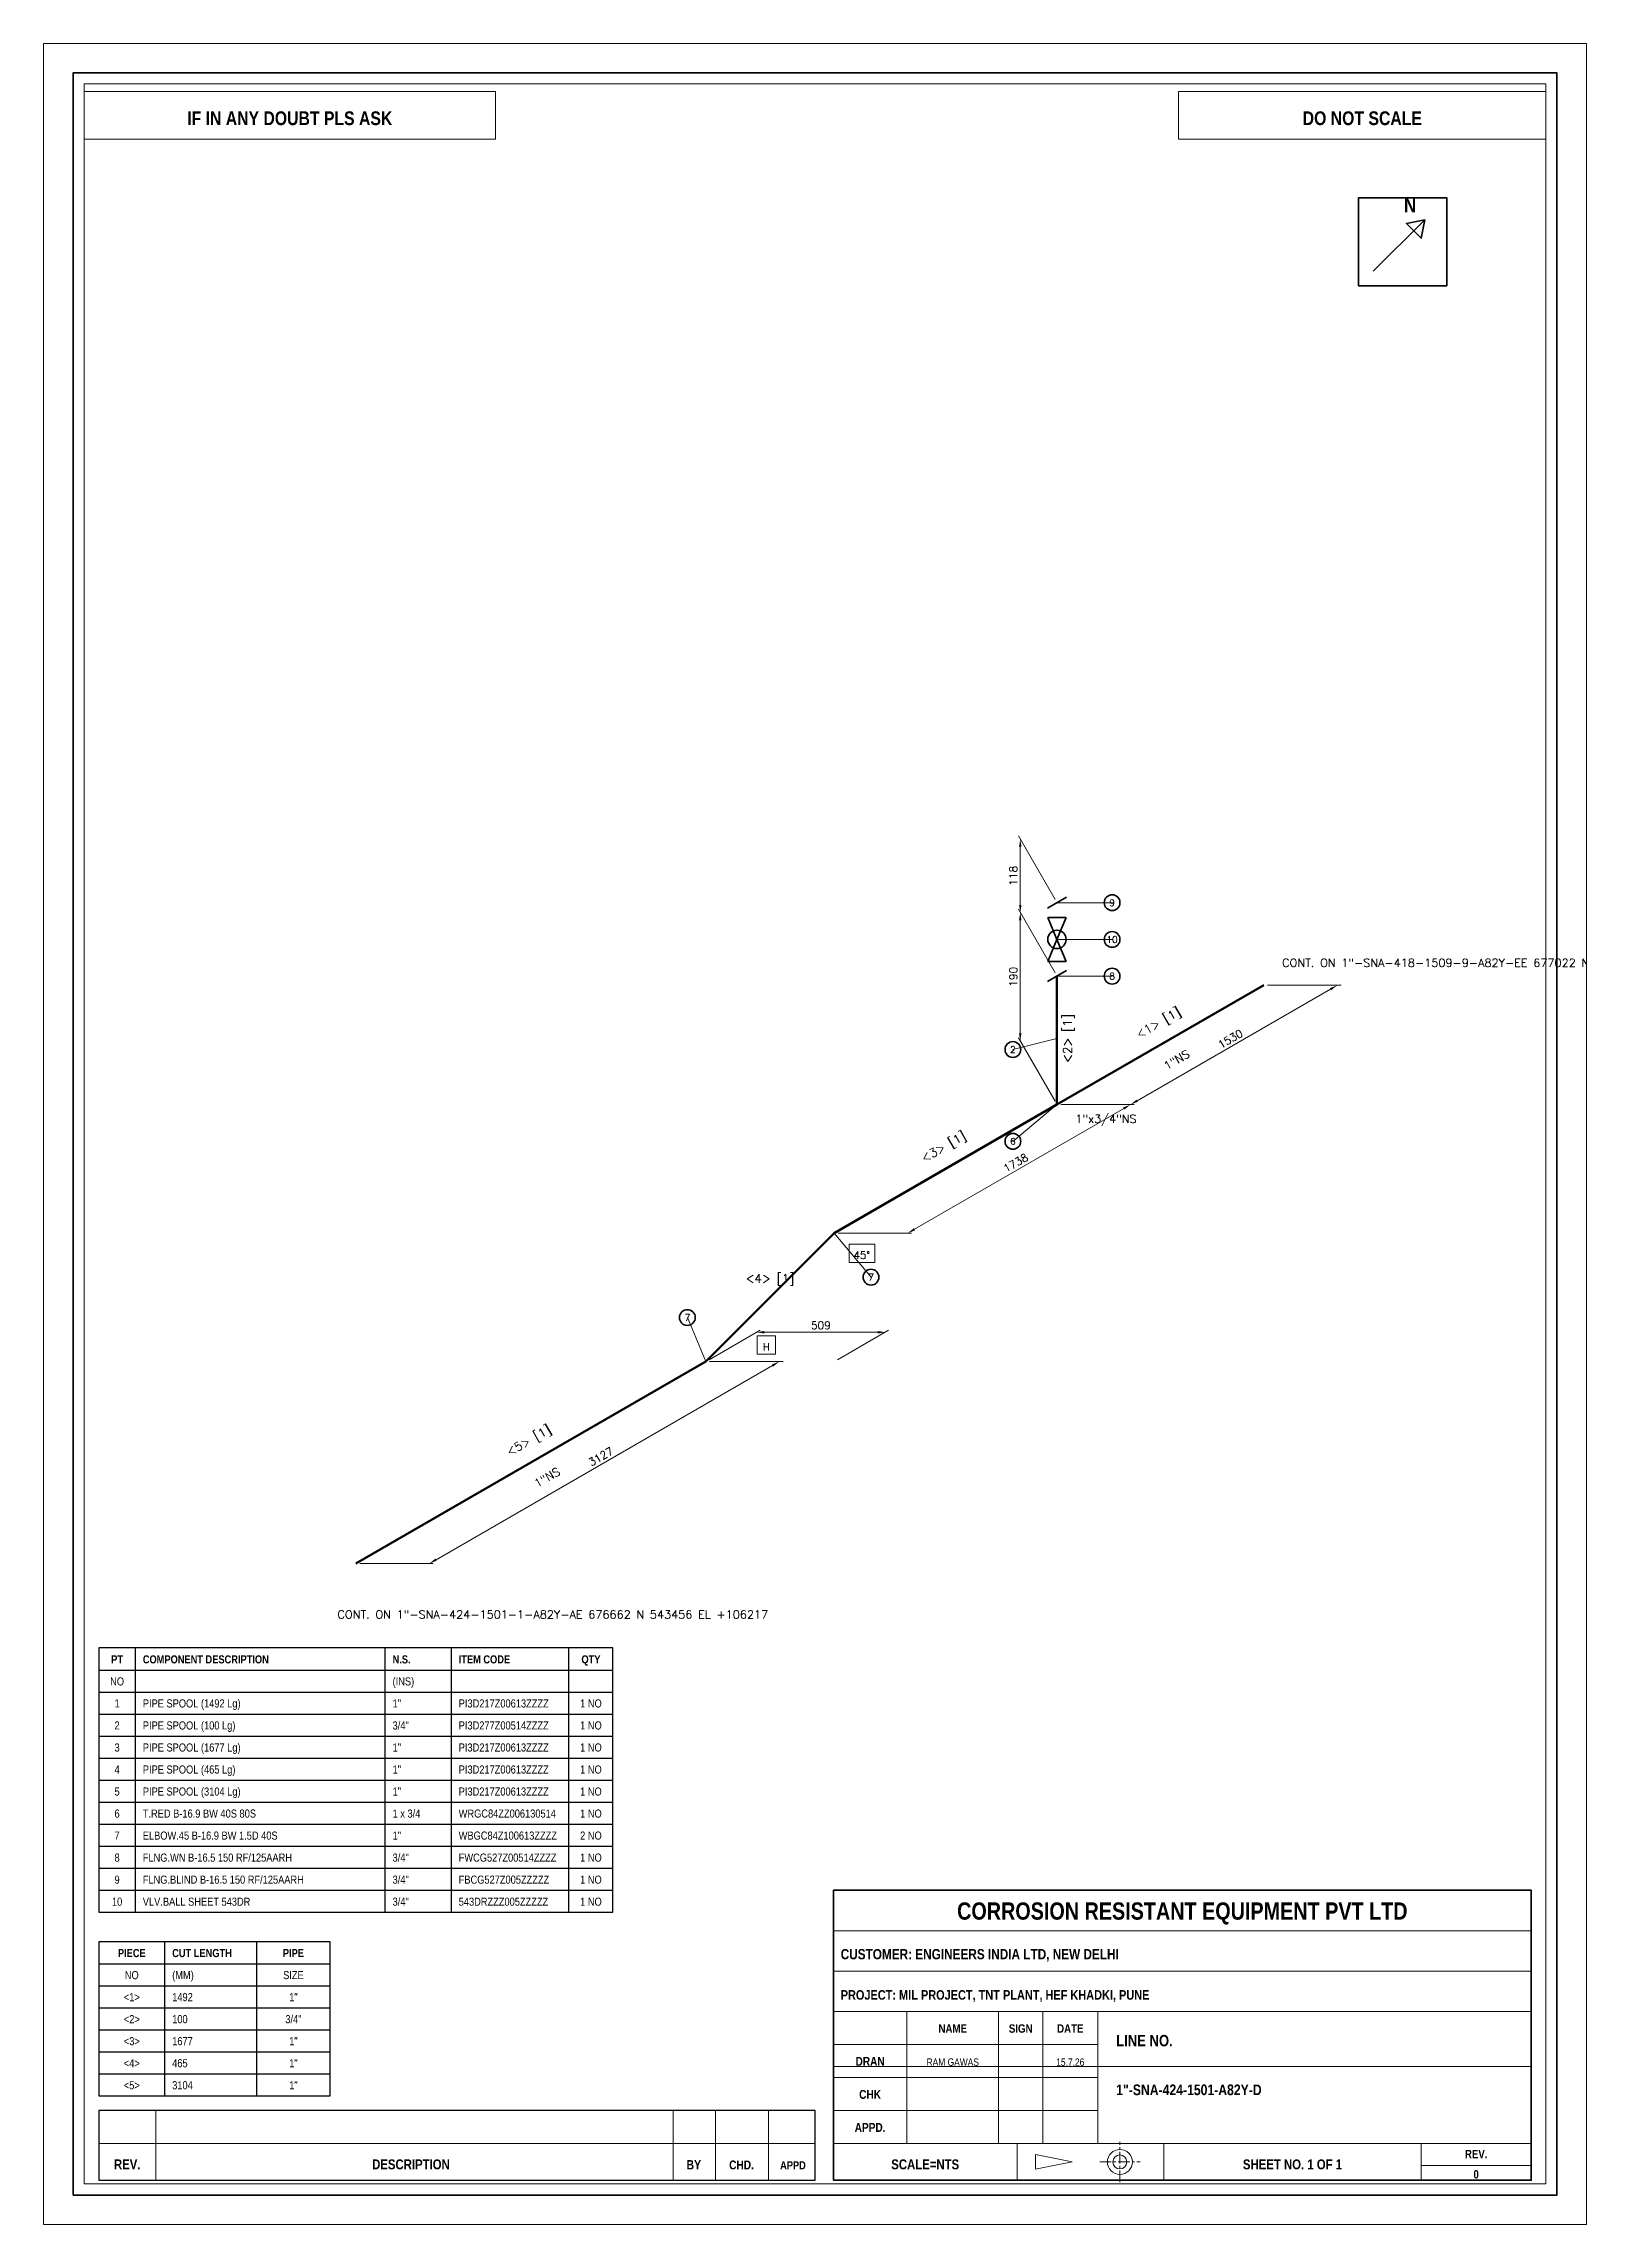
# Paper-space layout 'Layout1' of a CAD drawing. Header units: millimetres. Extents: x 0 to 420, y 0 to 594.
# The model-space entities are those that its viewports show. They can reach past a viewport. Long polylines and large blocks are cut down to what shows.
import ezdxf
from ezdxf.enums import TextEntityAlignment as Align

# ---------------------------------------------------------------- set-up
doc = ezdxf.new("R2010")
doc.units = ezdxf.units.MM
doc.linetypes.add('CENTER', pattern=[5.08, 3.175, -0.635, 0.635, -0.635])
for name, color, linetype, lineweight in [('BORDER', 7, 'Continuous', 35), ('CALLOUT', 3, 'Continuous', 35), ('CENTER', 2, 'CENTER', 20), ('COMPANY', 4, 'Continuous', 20), ('COMPONENT', 4, 'Continuous', 50), ('DIM', 2, 'Continuous', 20), ('HIGHLIGHT', 3, 'Continuous', 20), ('LABEL', 7, 'Continuous', 25), ('PIPE', 4, 'Continuous', 53), ('SYMBOL', 2, 'Continuous', 20), ('TABLE', 7, 'Continuous', 25), ('TEXT', 7, 'Continuous', 25), ('TITLE', 7, 'Continuous', 25)]:
    doc.layers.add(name, color=color, linetype=linetype, lineweight=lineweight)
doc.styles.add('CRE_ARIAL_NARROW', font='Arial Narrow.ttf')
doc.styles.add('CRE_ARIAL_NARROW_BOLD', font='Arial Narrow Bold.ttf')
doc.styles.add('CRE_ROMANS', font='romans.shx')
doc.dimstyles.new('CRE_PTFE_DIM', dxfattribs={"dimtxt": 2.1, "dimasz": 2.1, "dimexe": 1.05, "dimexo": 1.05, "dimgap": 0.84, "dimtad": 1, "dimdec": 0, "dimzin": 12, "dimtxsty": 'CRE_ROMANS', "dimcen": 2.5, "dimclrd": 2, "dimclre": 2, "dimclrt": 2, "dimazin": 3, "dimtfac": 1, "dimtmove": 0, "dimatfit": 3, "dimlwd": 20, "dimlwe": 20})

# ---------------------------------------------------------------- blocks, each defined once
blk = doc.blocks.new('_CLOSEDFILLED')
at = {"color": 0, "linetype": 'BYBLOCK'}
blk.add_solid([(-1, 0.16), (0, 0), (-1, -0.16)], dxfattribs=at)
blk = doc.blocks.new('*D1')
at = {"color": 2, "lineweight": 20}
for p, q in [((106.82, 181.05), (198.44, 233.95)), ((181.31, 235), (201.31, 235)), ((86.05, 180), (106.05, 180))]:
    blk.add_line(p, q, dxfattribs=at)
at = {"layer": 'Defpoints'}
for p in [(180.26, 235), (85, 180), (105, 180)]:
    blk.add_point(p, dxfattribs=at)
at = {"layer": 'DIM', "color": 2, "xscale": 2.1, "yscale": 2.1}
for p, rotation in [((200.26, 235), 29.999999999999996), ((105, 180), 210)]:
    blk.add_blockref('_CLOSEDFILLED', p, dxfattribs=dict(at, rotation=rotation))
at = {"layer": 'DIM', "color": 2, "insert": (151.69, 209.14), "char_height": 2.1, "attachment_point": 5, "rotation": 30, "style": 'CRE_ROMANS'}
blk.add_mtext('3127', dxfattribs=at)
blk = doc.blocks.new('*D2')
at = {"color": 2, "lineweight": 20}
for p, q in [((181.17, 235.53), (195.03, 243.53)), ((196.22, 243), (227.02, 243)), ((216.17, 235.53), (230.03, 243.53))]:
    blk.add_line(p, q, dxfattribs=at)
at = {"layer": 'Defpoints'}
for p in [(194.12, 243), (180.26, 235), (215.26, 235)]:
    blk.add_point(p, dxfattribs=at)
at = {"layer": 'DIM', "color": 2, "xscale": 2.1, "yscale": 2.1, "rotation": 180}
blk.add_blockref('_CLOSEDFILLED', (194.12, 243), dxfattribs=at)
at = {"layer": 'DIM', "color": 2, "xscale": 2.1, "yscale": 2.1}
blk.add_blockref('_CLOSEDFILLED', (229.12, 243), dxfattribs=at)
at = {"layer": 'DIM', "color": 2, "insert": (211.62, 244.89), "char_height": 2.1, "attachment_point": 5, "style": 'CRE_ROMANS'}
blk.add_mtext('509', dxfattribs=at)
blk = doc.blocks.new('*D3')
at = {"color": 2, "lineweight": 20}
for p, q in [((237.08, 271.05), (294.07, 303.95)), ((276.93, 305), (296.93, 305)), ((216.31, 270), (236.31, 270))]:
    blk.add_line(p, q, dxfattribs=at)
at = {"layer": 'Defpoints'}
for p in [(275.88, 305), (215.26, 270), (235.26, 270)]:
    blk.add_point(p, dxfattribs=at)
at = {"layer": 'DIM', "color": 2, "xscale": 2.1, "yscale": 2.1}
for p, rotation in [((295.88, 305), 30.00000000000001), ((235.26, 270), 210)]:
    blk.add_blockref('_CLOSEDFILLED', p, dxfattribs=dict(at, rotation=rotation))
at = {"layer": 'DIM', "color": 2, "insert": (264.63, 289.14), "char_height": 2.1, "attachment_point": 5, "rotation": 30, "style": 'CRE_ROMANS'}
blk.add_mtext('1738', dxfattribs=at)
blk = doc.blocks.new('*D4')
at = {"color": 2, "lineweight": 20}
for p, q in [((297.7, 306.05), (350.36, 336.45)), ((333.23, 337.5), (353.23, 337.5)), ((276.93, 305), (296.93, 305))]:
    blk.add_line(p, q, dxfattribs=at)
at = {"layer": 'Defpoints'}
for p in [(332.18, 337.5), (275.88, 305), (295.88, 305)]:
    blk.add_point(p, dxfattribs=at)
at = {"layer": 'DIM', "color": 2, "xscale": 2.1, "yscale": 2.1}
for p, rotation in [((352.18, 337.5), 29.999999999999993), ((295.88, 305), 210)]:
    blk.add_blockref('_CLOSEDFILLED', p, dxfattribs=dict(at, rotation=rotation))
at = {"layer": 'DIM', "color": 2, "insert": (323.09, 322.89), "char_height": 2.1, "attachment_point": 5, "rotation": 30, "style": 'CRE_ROMANS'}
blk.add_mtext('1530', dxfattribs=at)
blk = doc.blocks.new('*D5')
at = {"color": 2, "lineweight": 20}
for p, q in [((275.36, 340.91), (265.36, 358.23)), ((265.88, 324.42), (265.88, 355.22)), ((275.36, 305.91), (265.36, 323.23))]:
    blk.add_line(p, q, dxfattribs=at)
at = {"layer": 'Defpoints'}
for p in [(275.88, 340), (265.88, 322.32), (275.88, 305)]:
    blk.add_point(p, dxfattribs=at)
at = {"layer": 'DIM', "color": 2, "xscale": 2.1, "yscale": 2.1}
for p, rotation in [((265.88, 357.32), 90), ((265.88, 322.32), 270)]:
    blk.add_blockref('_CLOSEDFILLED', p, dxfattribs=dict(at, rotation=rotation))
at = {"layer": 'DIM', "color": 2, "insert": (263.99, 339.82), "char_height": 2.1, "attachment_point": 5, "rotation": 90, "style": 'CRE_ROMANS'}
blk.add_mtext('190', dxfattribs=at)
blk = doc.blocks.new('*D6')
at = {"color": 2, "lineweight": 20}
for p, q in [((275.36, 360.91), (265.36, 378.23)), ((265.88, 359.42), (265.88, 375.22)), ((275.36, 340.91), (265.36, 358.23))]:
    blk.add_line(p, q, dxfattribs=at)
at = {"layer": 'Defpoints'}
for p in [(265.88, 357.32), (275.88, 360), (275.88, 340)]:
    blk.add_point(p, dxfattribs=at)
at = {"layer": 'DIM', "color": 2, "xscale": 2.1, "yscale": 2.1}
for p, rotation in [((265.88, 377.32), 90), ((265.88, 357.32), 270)]:
    blk.add_blockref('_CLOSEDFILLED', p, dxfattribs=dict(at, rotation=rotation))
at = {"layer": 'DIM', "color": 2, "insert": (263.99, 367.32), "char_height": 2.1, "attachment_point": 5, "rotation": 90, "style": 'CRE_ROMANS'}
blk.add_mtext('118', dxfattribs=at)

msp = doc.modelspace()

# ---------------------------------------------------------------- linework, layer by layer
at = {"layer": 'BORDER', "lineweight": 35}
msp.add_line((362, 532), (376, 546), dxfattribs=at)
at = {"layer": 'BORDER', "lineweight": 20}
for p, q in [((215, 80), (405, 80)), ((215, 69), (405, 69)), ((215, 58), (405, 58)), ((235, 22), (235, 58)), ((260, 22), (260, 58)), ((272, 22), (272, 58)), ((287, 22), (287, 58)), ((215, 49), (287, 49)), ((215, 43), (405, 43)), ((215, 40), (287, 40)), ((30.5, 12), (30.5, 31)), ((171.4, 12), (171.4, 31)), ((182.9, 12), (182.9, 31)), ((197.3, 12), (197.3, 31)), ((215, 31), (287, 31)), ((15, 22), (210, 22)), ((215, 22), (405, 22)), ((265, 12), (265, 22)), ((305, 12), (305, 22)), ((375, 12), (375, 22)), ((375, 16), (405, 16))]:
    msp.add_line(p, q, dxfattribs=at)
at = {"layer": 'BORDER', "lineweight": 35}
for points in [[(8, 8), (412, 8), (412, 586), (8, 586)], [(358, 528), (382, 528), (382, 552), (358, 552)], [(376, 546), (371, 545), (375, 541)], [(215, 12), (405, 12), (405, 91), (215, 91)]]:
    msp.add_lwpolyline(points, close=True, dxfattribs=at)
at = {"layer": 'BORDER', "lineweight": 20}
for points in [[(11, 11), (409, 11), (409, 583), (11, 583)], [(11, 568), (123, 568), (123, 581), (11, 581)], [(309, 568), (409, 568), (409, 581), (309, 581)]]:
    msp.add_lwpolyline(points, close=True, dxfattribs=at)
at = {"layer": 'BORDER', "lineweight": 25}
msp.add_lwpolyline([(15, 12), (210, 12), (210, 31), (15, 31)], close=True, dxfattribs=at)
at = {"layer": 'CALLOUT', "lineweight": 20}
for p, q in [((290.88, 360), (275.88, 360)), ((290.88, 350), (275.88, 350)), ((290.88, 340), (275.88, 340)), ((263.88, 320), (275.88, 323)), ((263.88, 295), (275.88, 305)), ((225.26, 258), (215.26, 270)), ((175.26, 247), (180.26, 235))]:
    msp.add_line(p, q, dxfattribs=at)
at = {"layer": 'CALLOUT', "lineweight": 35}
for centre in [(290.88, 360), (290.88, 350), (290.88, 340), (263.88, 320), (263.88, 295), (225.26, 258), (175.26, 247)]:
    msp.add_circle(centre, 2.15, dxfattribs=at)
at = {"layer": 'CENTER', "lineweight": 20}
for p, q in [((293, 11.5), (293, 22.5)), ((287.5, 17), (298.5, 17))]:
    msp.add_line(p, q, dxfattribs=at)
at = {"layer": 'COMPONENT', "lineweight": 35}
for p, q in [((273.29, 358.5), (278.48, 361.5)), ((278.38, 356), (273.38, 356)), ((273.38, 356), (275.88, 350)), ((278.38, 356), (275.88, 350)), ((273.38, 344), (275.88, 350)), ((278.38, 344), (275.88, 350)), ((273.29, 338.5), (278.48, 341.5)), ((278.38, 344), (273.38, 344))]:
    msp.add_line(p, q, dxfattribs=at)
msp.add_circle((275.88, 350), 2.5, dxfattribs=at)
at = {"layer": 'DIM', "lineweight": 20}
for points in [[(219.26, 262), (226.26, 262), (226.26, 267), (219.26, 267)], [(194.26, 237), (199.26, 237), (199.26, 242), (194.26, 242)]]:
    msp.add_lwpolyline(points, close=True, dxfattribs=at)
at = {"layer": 'PIPE', "lineweight": 53}
for p, q in [((275.88, 305), (275.88, 340)), ((275.88, 305), (332.18, 337.5)), ((215.26, 270), (275.88, 305)), ((180.26, 235), (215.26, 270)), ((85, 180), (180.26, 235))]:
    msp.add_line(p, q, dxfattribs=at)
at = {"layer": 'SYMBOL', "lineweight": 20}
for p, q in [((270, 19), (280, 17)), ((270, 15), (270, 19)), ((270, 15), (280, 17))]:
    msp.add_line(p, q, dxfattribs=at)
for radius in [3.4, 1.9]:
    msp.add_circle((293, 17), radius, dxfattribs=at)
at = {"layer": 'TABLE', "lineweight": 25}
for p, q in [((25, 85), (25, 157)), ((93, 85), (93, 157)), ((111, 85), (111, 157)), ((143, 85), (143, 157)), ((15, 151), (155, 151)), ((15, 145), (155, 145)), ((15, 139), (155, 139)), ((15, 133), (155, 133)), ((15, 127), (155, 127)), ((15, 121), (155, 121)), ((15, 115), (155, 115)), ((15, 109), (155, 109)), ((15, 103), (155, 103)), ((15, 97), (155, 97)), ((15, 91), (155, 91)), ((33, 35), (33, 77)), ((58, 35), (58, 77)), ((15, 71), (78, 71)), ((15, 65), (78, 65)), ((15, 59), (78, 59)), ((15, 53), (78, 53)), ((15, 47), (78, 47)), ((15, 41), (78, 41))]:
    msp.add_line(p, q, dxfattribs=at)
for points in [[(15, 85), (155, 85), (155, 157), (15, 157)], [(15, 35), (78, 35), (78, 77), (15, 77)]]:
    msp.add_lwpolyline(points, close=True, dxfattribs=at)

# ---------------------------------------------------------------- texts
at = {"layer": 'CALLOUT', "style": 'CRE_ROMANS'}
for s, p in [('9', (290.88, 359.1)), ('10', (290.88, 349.1)), ('8', (290.88, 339.1)), ('2', (263.88, 319.1)), ('6', (263.88, 294.1)), ('7', (225.26, 257.1)), ('7', (175.26, 246.1))]:
    msp.add_text(s, height=1.8, dxfattribs=at).set_placement(p, align=Align.CENTER)
at = {"layer": 'COMPANY', "style": 'CRE_ARIAL_NARROW_BOLD'}
msp.add_text('CORROSION RESISTANT EQUIPMENT PVT LTD', height=4.7, dxfattribs=at).set_placement((310, 83), align=Align.CENTER)
at = {"layer": 'DIM', "style": 'CRE_ROMANS'}
for s, p in [('45°', (222.76, 263)), ('H', (196.76, 238))]:
    msp.add_text(s, height=2, dxfattribs=at).set_placement(p, align=Align.CENTER)
at = {"layer": 'HIGHLIGHT', "style": 'CRE_ARIAL_NARROW_BOLD'}
for s, height, p in [('LINE NO.', 3.1, (292, 48.5)), ('1"-SNA-424-1501-A82Y-D', 2.9, (292, 35.2))]:
    msp.add_text(s, height=height, dxfattribs=at).set_placement(p)
at = {"layer": 'LABEL', "style": 'CRE_ROMANS'}
for s, p in [('CONT. ON 1"-SNA-418-1509-9-A82Y-EE 677022 N 550211 EL +106217', (337.18, 342.5)), ('1"x3/4"NS', (280.88, 300)), ('CONT. ON 1"-SNA-424-1501-1-A82Y-AE 676662 N 543456 EL +106217', (80, 165))]:
    msp.add_text(s, height=2.25, dxfattribs=at).set_placement(p)
for s, height, rotation, p in [('<2> [1]', 2.35, 90, (279.88, 323)), ('<1> [1]', 2.35, 30, (304.03, 326.25)), ('1"NS', 2.25, 30, (309.03, 316.25)), ('<3> [1]', 2.35, 30, (245.57, 292.5)), ('<5> [1]', 2.35, 30, (132.63, 212.5)), ('1"NS', 2.25, 30, (137.63, 202.5))]:
    msp.add_text(s, height=height, rotation=rotation, dxfattribs=at).set_placement(p, align=Align.CENTER)
msp.add_text('<4> [1]', height=2.35, dxfattribs=at).set_placement((197.76, 256.5), align=Align.CENTER)
at = {"layer": 'TABLE'}
for s, style, p in [('PT', 'CRE_ARIAL_NARROW_BOLD', (20, 152.8)), ('QTY', 'CRE_ARIAL_NARROW_BOLD', (149, 152.8)), ('NO', 'CRE_ARIAL_NARROW', (20, 146.8)), ('1', 'CRE_ARIAL_NARROW', (20, 140.8)), ('1 NO', 'CRE_ARIAL_NARROW', (149, 140.8)), ('2', 'CRE_ARIAL_NARROW', (20, 134.8)), ('1 NO', 'CRE_ARIAL_NARROW', (149, 134.8)), ('3', 'CRE_ARIAL_NARROW', (20, 128.8)), ('1 NO', 'CRE_ARIAL_NARROW', (149, 128.8)), ('4', 'CRE_ARIAL_NARROW', (20, 122.8)), ('1 NO', 'CRE_ARIAL_NARROW', (149, 122.8)), ('5', 'CRE_ARIAL_NARROW', (20, 116.8)), ('1 NO', 'CRE_ARIAL_NARROW', (149, 116.8)), ('6', 'CRE_ARIAL_NARROW', (20, 110.8)), ('1 NO', 'CRE_ARIAL_NARROW', (149, 110.8)), ('7', 'CRE_ARIAL_NARROW', (20, 104.8)), ('2 NO', 'CRE_ARIAL_NARROW', (149, 104.8)), ('8', 'CRE_ARIAL_NARROW', (20, 98.8)), ('1 NO', 'CRE_ARIAL_NARROW', (149, 98.8)), ('9', 'CRE_ARIAL_NARROW', (20, 92.8)), ('1 NO', 'CRE_ARIAL_NARROW', (149, 92.8)), ('10', 'CRE_ARIAL_NARROW', (20, 86.8)), ('1 NO', 'CRE_ARIAL_NARROW', (149, 86.8)), ('PIECE', 'CRE_ARIAL_NARROW_BOLD', (24, 72.8)), ('PIPE', 'CRE_ARIAL_NARROW_BOLD', (68, 72.8)), ('NO', 'CRE_ARIAL_NARROW', (24, 66.8)), ('SIZE', 'CRE_ARIAL_NARROW', (68, 66.8)), ('<1>', 'CRE_ARIAL_NARROW', (24, 60.8)), ('1"', 'CRE_ARIAL_NARROW', (68, 60.8)), ('<2>', 'CRE_ARIAL_NARROW', (24, 54.8)), ('3/4"', 'CRE_ARIAL_NARROW', (68, 54.8)), ('<3>', 'CRE_ARIAL_NARROW', (24, 48.8)), ('1"', 'CRE_ARIAL_NARROW', (68, 48.8)), ('<4>', 'CRE_ARIAL_NARROW', (24, 42.8)), ('1"', 'CRE_ARIAL_NARROW', (68, 42.8)), ('<5>', 'CRE_ARIAL_NARROW', (24, 36.8)), ('1"', 'CRE_ARIAL_NARROW', (68, 36.8))]:
    msp.add_text(s, height=2.2, dxfattribs=dict(at, style=style)).set_placement(p, align=Align.CENTER)
for s, style, p in [('COMPONENT DESCRIPTION', 'CRE_ARIAL_NARROW_BOLD', (27, 152.8)), ('N.S.', 'CRE_ARIAL_NARROW_BOLD', (95, 152.8)), ('ITEM CODE', 'CRE_ARIAL_NARROW_BOLD', (113, 152.8)), ('(INS)', 'CRE_ARIAL_NARROW', (95, 146.8)), ('PIPE SPOOL (1492 Lg)', 'CRE_ARIAL_NARROW', (27, 140.8)), ('1"', 'CRE_ARIAL_NARROW', (95, 140.8)), ('PI3D217Z00613ZZZZ', 'CRE_ARIAL_NARROW', (113, 140.8)), ('PIPE SPOOL (100 Lg)', 'CRE_ARIAL_NARROW', (27, 134.8)), ('3/4"', 'CRE_ARIAL_NARROW', (95, 134.8)), ('PI3D277Z00514ZZZZ', 'CRE_ARIAL_NARROW', (113, 134.8)), ('PIPE SPOOL (1677 Lg)', 'CRE_ARIAL_NARROW', (27, 128.8)), ('1"', 'CRE_ARIAL_NARROW', (95, 128.8)), ('PI3D217Z00613ZZZZ', 'CRE_ARIAL_NARROW', (113, 128.8)), ('PIPE SPOOL (465 Lg)', 'CRE_ARIAL_NARROW', (27, 122.8)), ('1"', 'CRE_ARIAL_NARROW', (95, 122.8)), ('PI3D217Z00613ZZZZ', 'CRE_ARIAL_NARROW', (113, 122.8)), ('PIPE SPOOL (3104 Lg)', 'CRE_ARIAL_NARROW', (27, 116.8)), ('1"', 'CRE_ARIAL_NARROW', (95, 116.8)), ('PI3D217Z00613ZZZZ', 'CRE_ARIAL_NARROW', (113, 116.8)), ('T.RED B-16.9 BW 40S 80S', 'CRE_ARIAL_NARROW', (27, 110.8)), ('1 x 3/4', 'CRE_ARIAL_NARROW', (95, 110.8)), ('WRGC84ZZ006130514', 'CRE_ARIAL_NARROW', (113, 110.8)), ('ELBOW.45 B-16.9 BW 1.5D 40S', 'CRE_ARIAL_NARROW', (27, 104.8)), ('1"', 'CRE_ARIAL_NARROW', (95, 104.8)), ('WBGC84Z100613ZZZZ', 'CRE_ARIAL_NARROW', (113, 104.8)), ('FLNG.WN B-16.5 150 RF/125AARH', 'CRE_ARIAL_NARROW', (27, 98.8)), ('3/4"', 'CRE_ARIAL_NARROW', (95, 98.8)), ('FWCG527Z00514ZZZZ', 'CRE_ARIAL_NARROW', (113, 98.8)), ('FLNG.BLIND B-16.5 150 RF/125AARH', 'CRE_ARIAL_NARROW', (27, 92.8)), ('3/4"', 'CRE_ARIAL_NARROW', (95, 92.8)), ('3/4"', 'CRE_ARIAL_NARROW', (95, 86.8)), ('FBCG527Z005ZZZZZ', 'CRE_ARIAL_NARROW', (113, 92.8)), ('VLV.BALL SHEET 543DR', 'CRE_ARIAL_NARROW', (27, 86.8)), ('543DRZZZ005ZZZZZ', 'CRE_ARIAL_NARROW', (113, 86.8)), ('CUT LENGTH', 'CRE_ARIAL_NARROW_BOLD', (35, 72.8)), ('(MM)', 'CRE_ARIAL_NARROW', (35, 66.8)), ('1492', 'CRE_ARIAL_NARROW', (35, 60.8)), ('100', 'CRE_ARIAL_NARROW', (35, 54.8)), ('1677', 'CRE_ARIAL_NARROW', (35, 48.8)), ('465', 'CRE_ARIAL_NARROW', (35, 42.8)), ('3104', 'CRE_ARIAL_NARROW', (35, 36.8))]:
    msp.add_text(s, height=2.2, dxfattribs=dict(at, style=style)).set_placement(p)
at = {"layer": 'TEXT', "style": 'CRE_ARIAL_NARROW_BOLD'}
msp.add_text('N', height=4, dxfattribs=at).set_placement((372, 548), align=Align.CENTER)
at = {"layer": 'TITLE'}
for s, height, style, p in [('IF IN ANY DOUBT PLS ASK', 3.75, 'CRE_ARIAL_NARROW_BOLD', (67, 571.8)), ('DO NOT SCALE', 3.75, 'CRE_ARIAL_NARROW_BOLD', (359, 571.8)), ('NAME', 2.3, 'CRE_ARIAL_NARROW_BOLD', (247.5, 52.2)), ('SIGN', 2.3, 'CRE_ARIAL_NARROW_BOLD', (266, 52.2)), ('DATE', 2.3, 'CRE_ARIAL_NARROW_BOLD', (279.5, 52.2)), ('DRAN', 2.4, 'CRE_ARIAL_NARROW_BOLD', (225, 43.2)), ('RAM GAWAS', 2, 'CRE_ARIAL_NARROW', (247.5, 43.2)), ('15.7.26', 2, 'CRE_ARIAL_NARROW', (279.5, 43.2)), ('CHK', 2.4, 'CRE_ARIAL_NARROW_BOLD', (225, 34.2)), ('APPD.', 2.4, 'CRE_ARIAL_NARROW_BOLD', (225, 25.2)), ('REV.', 2.3, 'CRE_ARIAL_NARROW_BOLD', (390, 18)), ('REV.', 2.7, 'CRE_ARIAL_NARROW_BOLD', (22.75, 15)), ('DESCRIPTION', 2.7, 'CRE_ARIAL_NARROW_BOLD', (100, 15)), ('BY', 2.5, 'CRE_ARIAL_NARROW_BOLD', (177, 15)), ('CHD.', 2.4, 'CRE_ARIAL_NARROW_BOLD', (190, 15)), ('APPD', 2.2, 'CRE_ARIAL_NARROW_BOLD', (204, 15)), ('SCALE=NTS', 2.7, 'CRE_ARIAL_NARROW_BOLD', (240, 15)), ('SHEET NO. 1 OF 1', 2.7, 'CRE_ARIAL_NARROW_BOLD', (340, 15)), ('0', 2.3, 'CRE_ARIAL_NARROW_BOLD', (390, 12.5))]:
    msp.add_text(s, height=height, dxfattribs=dict(at, style=style)).set_placement(p, align=Align.CENTER)
at = {"layer": 'TITLE', "style": 'CRE_ARIAL_NARROW_BOLD'}
for s, height, p in [('CUSTOMER: ENGINEERS INDIA LTD, NEW DELHI', 2.8, (217, 72.2)), ('PROJECT: MIL PROJECT, TNT PLANT, HEF KHADKI, PUNE', 2.6, (217, 61.2))]:
    msp.add_text(s, height=height, dxfattribs=at).set_placement(p)

# ---------------------------------------------------------------- dimensions: what is measured, and where the dimension line sits
at = {"layer": 'DIM', "lineweight": 20}
for base, p1, p2, angle, text, picture, middle, slant in [((265.88, 357.32), (275.88, 340), (275.88, 360), 90, '118', '*D6', (263.99, 367.32), 30), ((265.88, 322.32), (275.88, 305), (275.88, 340), 90, '190', '*D5', (263.99, 339.82), 30), ((295.88, 305), (275.88, 305), (332.18, 337.5), 30, '1530', '*D4', (323.09, 322.89), 150), ((235.26, 270), (215.26, 270), (275.88, 305), 30, '1738', '*D3', (264.63, 289.14), 150), ((105, 180), (85, 180), (180.26, 235), 30, '3127', '*D1', (151.69, 209.14), 150)]:
    dim = msp.add_linear_dim(base=base, p1=p1, p2=p2, angle=angle, text=text, dimstyle='CRE_PTFE_DIM', override={"dimtxsty": 'CRE_ROMANS', "dimclrd": 2, "dimclre": 2, "dimclrt": 2}, dxfattribs=at)
    dim.commit()
    dim.dimension.update_dxf_attribs({"geometry": picture, "text_midpoint": middle, "oblique_angle": slant})
dim = msp.add_linear_dim(base=(194.12, 243), p1=(180.26, 235), p2=(215.26, 235), text='509', dimstyle='CRE_PTFE_DIM', override={"dimtxsty": 'CRE_ROMANS', "dimclrd": 2, "dimclre": 2, "dimclrt": 2}, dxfattribs=at)
dim.commit()
dim.dimension.update_dxf_attribs({"geometry": '*D2', "text_midpoint": (211.62, 244.89), "oblique_angle": 30})

psp = doc.layouts.get("Layout1")

# ---------------------------------------------------------------- viewports
at = {"layer": 'VIEWPORTS'}
psp.add_viewport(center=(210, 297), size=(420, 594), view_center_point=(210, 297), view_height=594, dxfattribs=at)

doc.saveas('drawing.dxf')
